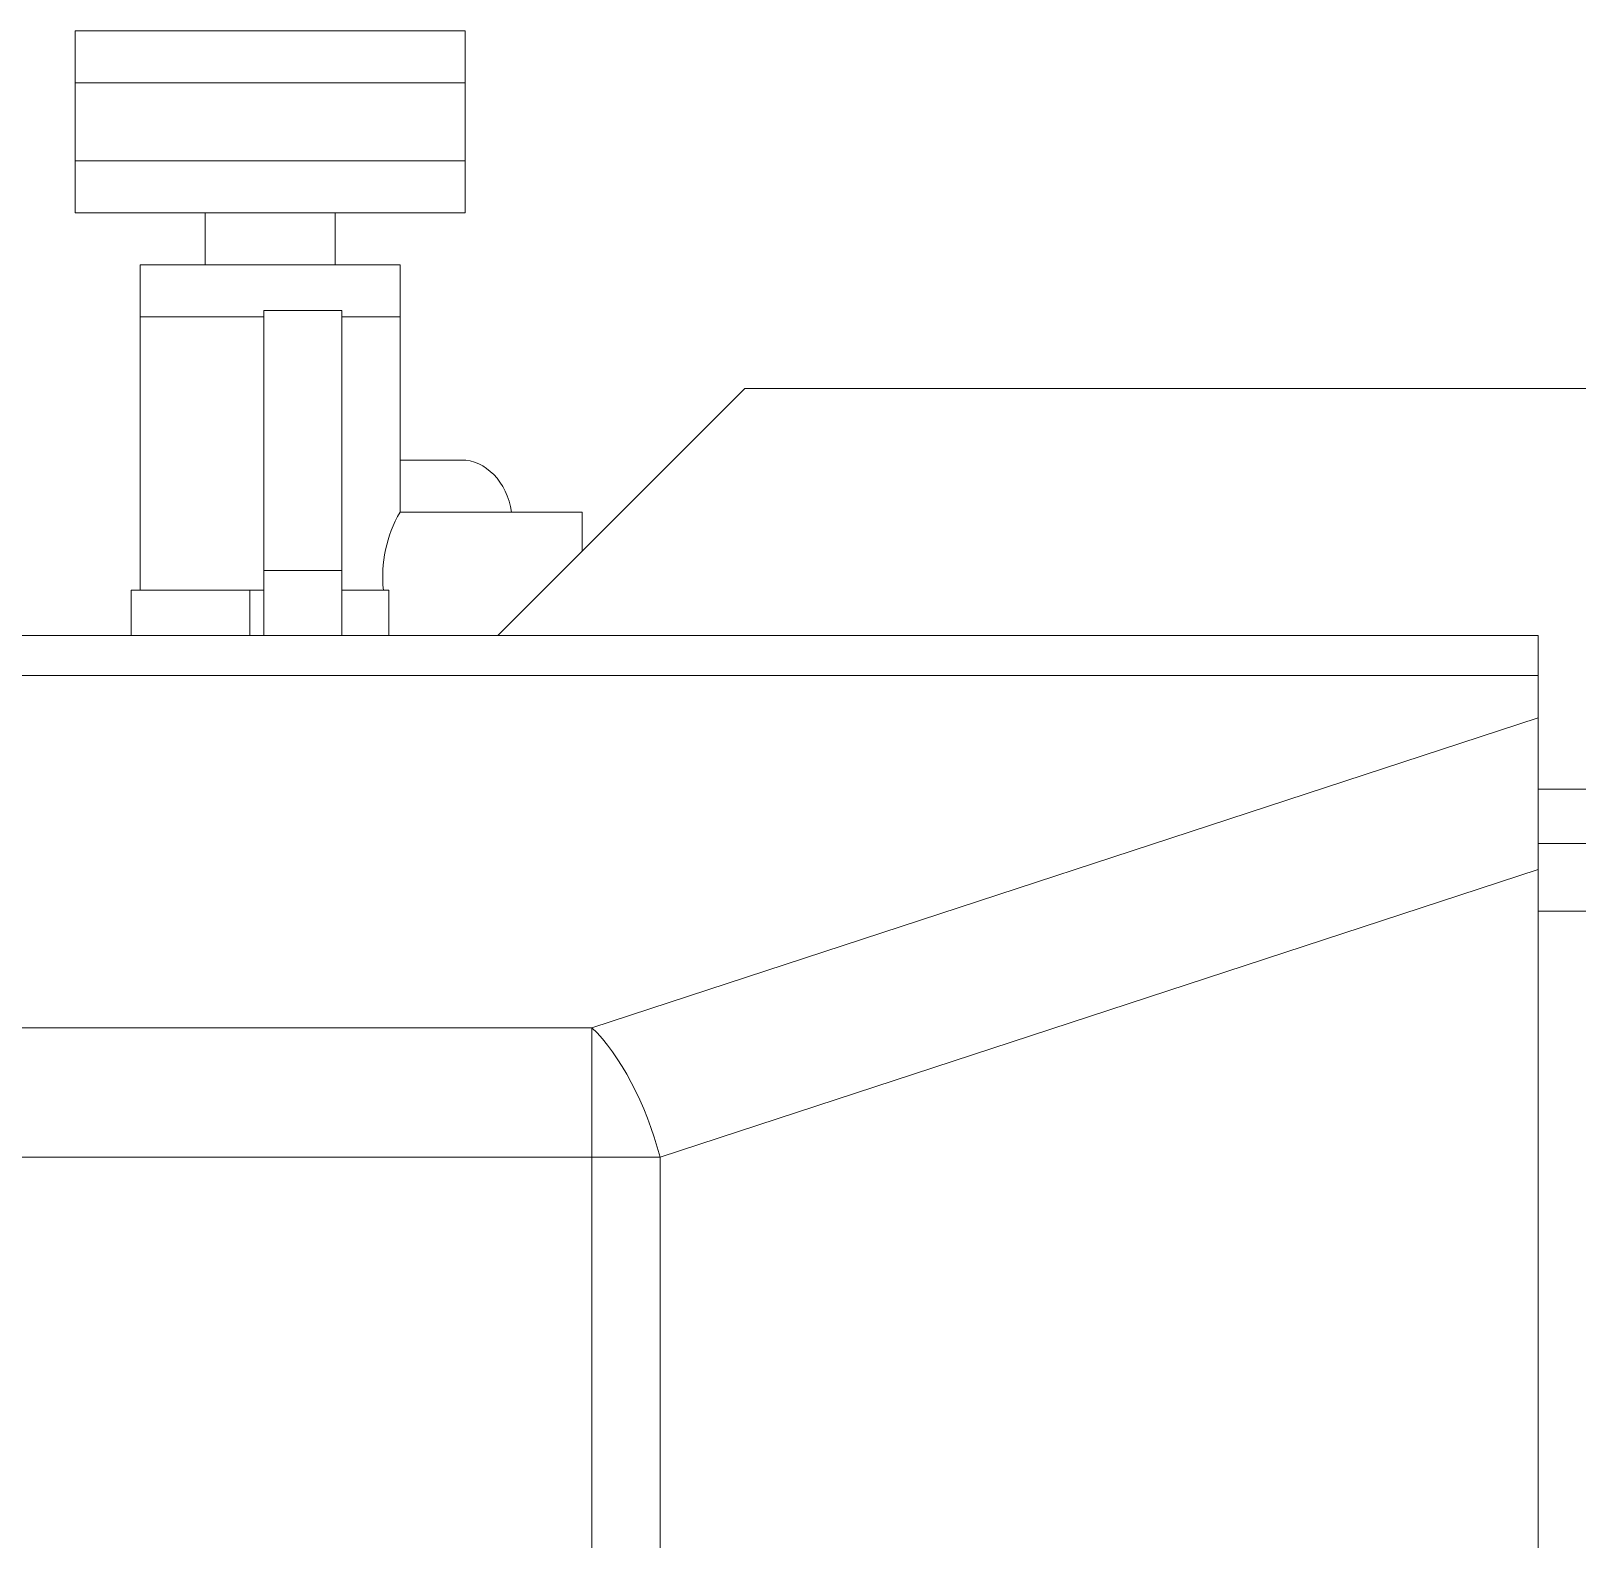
# Model space of a CAD drawing. Header units: millimetres. Extents: x 113490 to 142599, y -20467 to 115.
# Drawn here: x 134212.3 to 134271.8, y -6177.4 to -6119.4 of the extents above; entities that cross this region are included whole.
import ezdxf

# ---------------------------------------------------------------- set-up
doc = ezdxf.new("R2010")
doc.units = ezdxf.units.MM
doc.layers.add('DV1_0', color=7, linetype='Continuous')

msp = doc.modelspace()

# ---------------------------------------------------------------- linework, layer by layer
at = {"layer": 'DV1_0', "color": 7, "linetype": 'Continuous', "lineweight": 15}
for p, q in [((134229.005, -6119.428), (134214.005, -6119.428)), ((134214.005, -6119.428), (134214.005, -6124.428)), ((134229.005, -6124.428), (134229.005, -6119.428)), ((134229.005, -6121.428), (134214.005, -6121.428)), ((134214.005, -6121.428), (134214.005, -6126.428)), ((134229.005, -6126.428), (134229.005, -6121.428)), ((134229.005, -6124.428), (134214.005, -6124.428)), ((134229.005, -6126.428), (134214.005, -6126.428)), ((134219.005, -6126.428), (134219.005, -6128.428)), ((134219.005, -6126.428), (134219.005, -6128.428)), ((134224.005, -6128.428), (134224.005, -6126.428)), ((134224.005, -6128.428), (134224.005, -6126.428)), ((134226.505, -6128.428), (134216.505, -6128.428)), ((134216.505, -6128.428), (134216.505, -6140.928)), ((134226.505, -6137.928), (134226.505, -6128.428)), ((134221.26, -6130.428), (134216.505, -6130.428)), ((134216.505, -6130.428), (134216.505, -6140.928)), ((134221.26, -6130.18), (134224.26, -6130.18)), ((134221.26, -6140.18), (134221.26, -6130.18)), ((134224.26, -6130.18), (134224.26, -6140.18)), ((134226.505, -6130.428), (134224.26, -6130.428)), ((134226.505, -6137.948), (134226.505, -6130.428)), ((134239.759, -6133.18), (134230.259, -6142.68)), ((134239.759, -6133.18), (134309.759, -6133.18)), ((134228.858, -6135.928), (134226.505, -6135.928)), ((134233.505, -6137.928), (134226.505, -6137.928)), ((134233.505, -6139.436), (134233.505, -6137.928)), ((134221.26, -6142.68), (134221.26, -6140.18)), ((134224.26, -6140.18), (134221.26, -6140.18)), ((134224.26, -6142.68), (134224.26, -6140.18)), ((134218.441, -6140.928), (134216.16, -6140.928)), ((134216.16, -6140.928), (134216.16, -6142.68)), ((134220.722, -6140.928), (134218.441, -6140.928)), ((134221.26, -6140.928), (134220.722, -6140.928)), ((134220.722, -6140.928), (134220.722, -6142.68)), ((134226.068, -6140.928), (134224.26, -6140.928)), ((134226.068, -6140.928), (134226.068, -6142.68)), ((134270.261, -6142.68), (134171.28, -6142.68)), ((134270.261, -6144.218), (134270.261, -6142.68)), ((134270.261, -6144.218), (134270.261, -6145.84)), ((134270.261, -6151.673), (134270.261, -6145.84)), ((134273.261, -6150.68), (134270.261, -6150.68)), ((134270.261, -6237.066), (134270.261, -6151.673))]:
    msp.add_line(p, q, dxfattribs=at)
at = {"layer": 'DV1_0', "color": 7, "linetype": 'Continuous', "lineweight": 20}
for p, q in [((134270.261, -6144.218), (134169.953, -6144.218)), ((134233.881, -6157.758), (134270.261, -6145.84)), ((134270.261, -6148.58), (134273.261, -6148.58)), ((134236.503, -6162.733), (134270.261, -6151.673)), ((134273.261, -6153.28), (134270.261, -6153.28)), ((133118.641, -6157.758), (134233.881, -6157.758)), ((134233.881, -6162.733), (134233.881, -6157.758)), ((133118.641, -6162.733), (134233.881, -6162.733)), ((134233.881, -6244.13), (134233.881, -6162.733)), ((134233.881, -6162.733), (134236.503, -6162.733)), ((134236.503, -6244.13), (134236.503, -6162.733))]:
    msp.add_line(p, q, dxfattribs=at)
at = {"layer": 'DV1_0', "color": 7, "linetype": 'Continuous', "lineweight": 15}
msp.add_arc((134230.845, -6140.428), 5.009, 150.05844, 185.79902, dxfattribs=at)
msp.add_ellipse((134228.858, -6138.428), major_axis=(0, -2.5), ratio=0.790252, start_param=1.772154, end_param=3.141593, dxfattribs=at)
at = {"layer": 'DV1_0', "color": 7, "linetype": 'Continuous', "lineweight": 20}
msp.add_ellipse((134233.881, -6162.733), major_axis=(-1.868, 5.702), ratio=0.419085, start_param=4.575942, end_param=5.619674, dxfattribs=at)

doc.saveas('drawing.dxf')
